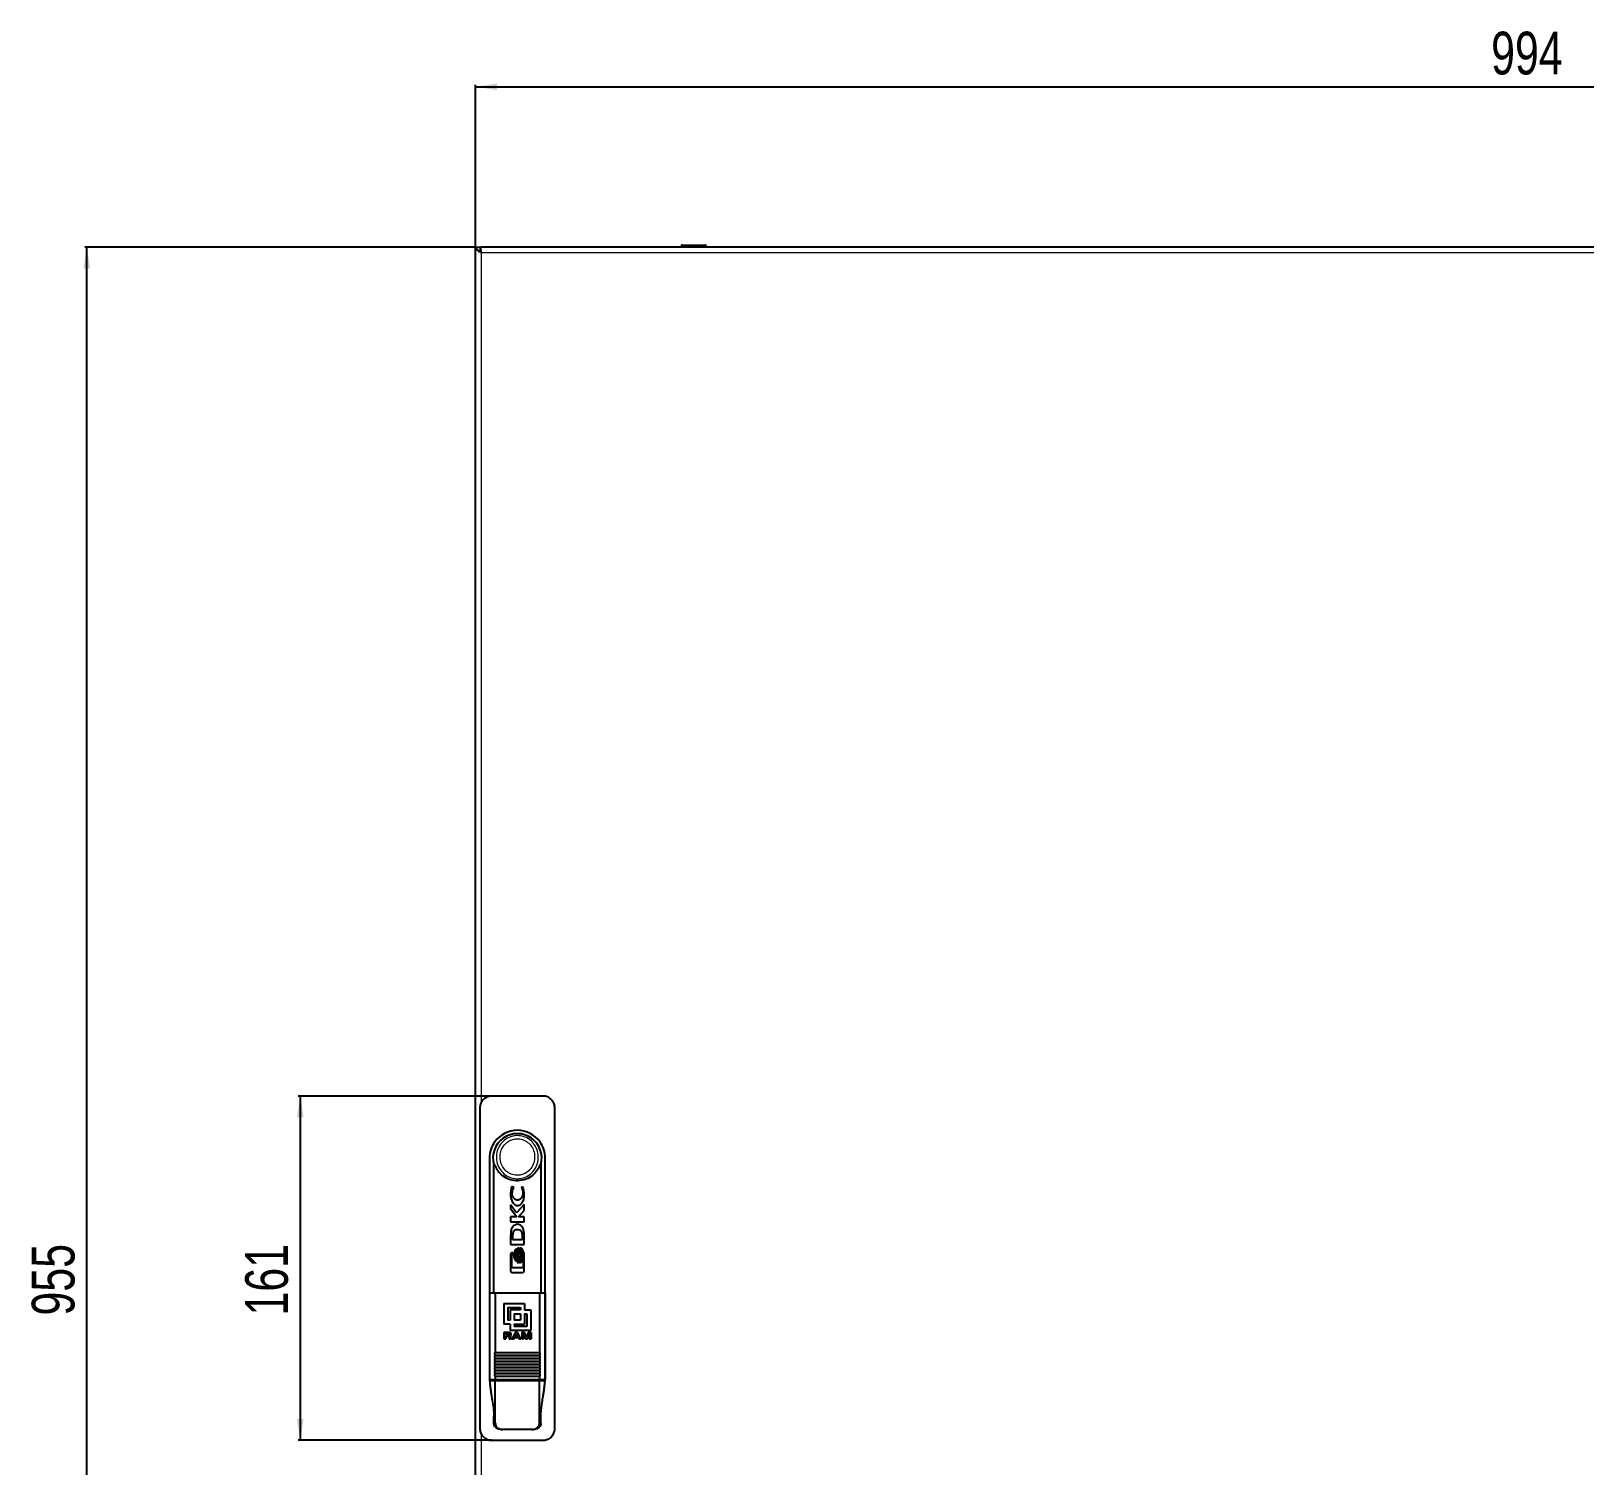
# Model space of a CAD drawing. Header units: millimetres. Extents: x -842 to 1891, y -262 to 1017.
# Drawn here: x -842 to -115, y 267 to 938 of the extents above; entities that cross this region are included whole.
import ezdxf

# ---------------------------------------------------------------- set-up
doc = ezdxf.new("R2010")
doc.units = ezdxf.units.MM
doc.layers.add('FORMAT', color=7, linetype='Continuous')
doc.styles.add('SLDTEXTSTYLE0', font='TXT', dxfattribs={"width": 0.75})
doc.dimstyles.new('SLDDIMSTYLE0', dxfattribs={"dimtxt": 20, "dimasz": 10, "dimexe": 0, "dimexo": 0.0625, "dimgap": 5, "dimtad": 2, "dimdec": 1, "dimrnd": 1e-09, "dimzin": 12, "dimdsep": 46, "dimtxsty": 'SLDTEXTSTYLE0', "dimsah": 1, "dimcen": 0.09, "dimadec": 0, "dimazin": 3, "dimtfac": 1, "dimtofl": 0, "dimtmove": 0, "dimatfit": 3, "dimfxl": 0, "dimfrac": 2, "dimtolj": 1, "dimtzin": 12, "dimarcsym": 0})

# ---------------------------------------------------------------- blocks, each defined once
blk = doc.blocks.new('_D')
at = {"layer": 'FORMAT'}
for p, q in [((-633.92, 837.3), (-633.92, 913.29)), ((-633.92, 912.29), (360.08, 912.29)), ((360.08, 837.3), (360.08, 913.29))]:
    blk.add_line(p, q, dxfattribs=at)
for points in [[(-633.92, 912.29), (-623.92, 910.76), (-623.92, 913.83)], [(360.08, 912.29), (350.08, 913.83), (350.08, 910.76)]]:
    blk.add_solid(points, dxfattribs=at)
at = {"layer": 'FORMAT', "insert": (-159.08, 938.08), "char_height": 20, "attachment_point": 1, "style": 'SLDTEXTSTYLE0'}
blk.add_mtext('994', dxfattribs=at)
blk = doc.blocks.new('_D_1')
at = {"layer": 'FORMAT'}
for p, q in [((-633.93, 837.29), (-816.72, 837.29)), ((-815.72, -117.71), (-815.72, 837.29)), ((-633.93, -117.71), (-816.72, -117.71))]:
    blk.add_line(p, q, dxfattribs=at)
for points in [[(-815.72, 837.29), (-817.26, 827.29), (-814.18, 827.29)], [(-815.72, -117.71), (-814.18, -107.71), (-817.26, -107.71)]]:
    blk.add_solid(points, dxfattribs=at)
at = {"layer": 'FORMAT', "insert": (-841.5, 337.63), "char_height": 20, "attachment_point": 1, "rotation": 90, "style": 'SLDTEXTSTYLE0'}
blk.add_mtext('955', dxfattribs=at)
blk = doc.blocks.new('_D_2')
at = {"layer": 'FORMAT'}
for p, q in [((-626.43, 440.29), (-716.92, 440.29)), ((-715.92, 440.29), (-715.92, 279.29)), ((-626.43, 279.29), (-716.92, 279.29))]:
    blk.add_line(p, q, dxfattribs=at)
for points in [[(-715.92, 440.29), (-717.46, 430.29), (-714.38, 430.29)], [(-715.92, 279.29), (-714.38, 289.29), (-717.46, 289.29)]]:
    blk.add_solid(points, dxfattribs=at)
at = {"layer": 'FORMAT', "insert": (-741.7, 337.63), "char_height": 20, "attachment_point": 1, "rotation": 90, "style": 'SLDTEXTSTYLE0'}
blk.add_mtext('161', dxfattribs=at)

msp = doc.modelspace()

# ---------------------------------------------------------------- linework, layer by layer
at = {"color": 7, "linetype": 'Continuous', "lineweight": 25}
for p, q in [((-633.92, 837.29), (-631.92, 837.29)), ((-633.92, -117.71), (-633.92, 837.29)), ((-631.62, 835.57), (-631.62, 837.29)), ((357.78, 837.29), (-631.62, 837.29)), ((-537.67, 838.04), (-537.67, 837.29)), ((-537.42, 838.29), (-526.42, 838.29)), ((-526.17, 837.29), (-526.17, 838.04)), ((-602.42, 440.29), (-626.42, 440.29)), ((-631.92, 434.79), (-631.92, 284.79)), ((-596.92, 284.79), (-596.92, 434.79)), ((-627.42, 411.29), (-627.42, 308.29)), ((-625.42, 348.29), (-625.42, 408.29)), ((-625.42, 408.29), (-625.41, 408.29)), ((-603.42, 408.29), (-603.42, 348.29)), ((-603.42, 408.29), (-603.42, 408.29)), ((-601.42, 308.29), (-601.42, 411.29)), ((-617.12, 397.97), (-617.64, 394.81)), ((-616.03, 397.59), (-617.12, 397.97)), ((-616.03, 397.3), (-616.03, 397.59)), ((-611.63, 397.57), (-612.43, 397.85)), ((-612.43, 397.85), (-612.43, 397.62)), ((-611.19, 394.79), (-611.63, 397.57)), ((-614.77, 385.63), (-617.56, 389.42)), ((-617.56, 389.42), (-617.56, 387.73)), ((-617.56, 387.73), (-614.61, 383.74)), ((-611.27, 389.51), (-614.77, 385.63)), ((-613.91, 383.74), (-611.27, 386.77)), ((-611.27, 386.77), (-611.27, 389.51)), ((-614.61, 383.74), (-617.56, 383.74)), ((-617.56, 383.74), (-617.56, 381.51)), ((-617.56, 381.51), (-611.27, 381.51)), ((-611.27, 383.74), (-613.91, 383.74)), ((-611.27, 381.51), (-611.27, 383.74)), ((-617.56, 375.11), (-617.56, 370.88)), ((-617.56, 370.88), (-611.27, 370.88)), ((-616.6, 375.77), (-616.69, 374.8)), ((-616.69, 374.8), (-616.69, 373.24)), ((-616.69, 373.24), (-612.05, 373.24)), ((-612.05, 373.24), (-612.05, 374.66)), ((-611.3, 375.93), (-611.47, 377.55)), ((-611.27, 374.93), (-611.3, 375.93)), ((-611.27, 374.91), (-611.27, 374.93)), ((-611.27, 374.89), (-611.27, 374.91)), ((-611.27, 370.88), (-611.27, 374.89)), ((-617.56, 366.29), (-617.56, 358.44)), ((-617.05, 359.91), (-617.05, 366.15)), ((-617.05, 366.15), (-616.47, 366.15)), ((-616.47, 366.94), (-616.9, 366.94)), ((-616.47, 366.15), (-616.47, 366.94)), ((-614.46, 368.65), (-614.69, 368.79)), ((-613.72, 369.17), (-614.39, 369.17)), ((-614.33, 363.23), (-614.08, 363.5)), ((-614.08, 368.24), (-614.32, 368.53)), ((-613.98, 365.87), (-613.7, 367.43)), ((-613.7, 364.3), (-613.98, 365.87)), ((-613.7, 367.43), (-613.93, 368)), ((-613.93, 363.74), (-613.7, 364.3)), ((-612.63, 369.17), (-613.32, 369.17)), ((-611.76, 363.59), (-611.76, 359.91)), ((-611.27, 358.44), (-611.27, 366.29)), ((-611.76, 359.91), (-617.05, 359.91)), ((-616.9, 357.79), (-611.93, 357.79)), ((-614.74, 362.98), (-614.48, 363.11)), ((-614.54, 362.51), (-613.87, 362.51)), ((-613.47, 362.51), (-612.78, 362.51)), ((-627.38, 348.29), (-627.38, 307.79)), ((-627.38, 348.29), (-624.76, 348.29)), ((-624.76, 348.29), (-604.07, 348.29)), ((-624.76, 348.29), (-624.76, 320.29)), ((-620.76, 343.29), (-611, 343.29)), ((-620.76, 343.29), (-620.76, 333.53)), ((-611, 343.29), (-611, 340.37)), ((-604.07, 348.29), (-604.07, 320.29)), ((-604.07, 348.29), (-601.45, 348.29)), ((-601.45, 348.29), (-601.45, 307.79)), ((-618.81, 341.34), (-618.81, 335.49)), ((-618.81, 341.34), (-612.95, 341.34)), ((-617.83, 335.49), (-618.81, 335.49)), ((-617.83, 340.37), (-617.83, 335.49)), ((-612.95, 340.37), (-617.83, 340.37)), ((-615.88, 338.41), (-615.88, 335.49)), ((-615.88, 338.41), (-612.95, 338.41)), ((-612.95, 335.49), (-615.88, 335.49)), ((-612.95, 341.34), (-612.95, 340.37)), ((-612.95, 338.41), (-612.95, 335.49)), ((-611, 340.37), (-608.07, 340.37)), ((-611, 338.41), (-611, 333.53)), ((-611, 338.41), (-610.02, 338.41)), ((-610.02, 338.41), (-610.02, 332.56)), ((-608.07, 340.37), (-608.07, 330.61)), ((-617.83, 333.53), (-620.76, 333.53)), ((-618.69, 329.73), (-620.76, 329.73)), ((-620.76, 329.73), (-620.76, 326.76)), ((-619.88, 329.24), (-619.88, 328.44)), ((-619.88, 329.24), (-618.81, 329.24)), ((-618.85, 328.44), (-619.88, 328.44)), ((-619.88, 327.94), (-619.88, 326.76)), ((-619.88, 327.94), (-618.95, 327.94)), ((-618.32, 327.46), (-618.31, 327.14)), ((-617.83, 333.53), (-617.83, 330.61)), ((-608.07, 330.61), (-617.83, 330.61)), ((-617.39, 327.2), (-617.41, 327.56)), ((-617.39, 327.2), (-617.39, 327.19)), ((-615.38, 329.73), (-616.91, 326.76)), ((-615.98, 326.76), (-615.69, 327.37)), ((-615.88, 333.53), (-615.88, 332.56)), ((-615.88, 333.53), (-611, 333.53)), ((-610.02, 332.56), (-615.88, 332.56)), ((-615.69, 327.37), (-614.02, 327.37)), ((-615.46, 327.87), (-614.86, 329.14)), ((-614.26, 327.87), (-615.46, 327.87)), ((-614.35, 329.73), (-615.38, 329.73)), ((-614.86, 329.14), (-614.26, 327.87)), ((-612.8, 326.76), (-614.35, 329.73)), ((-614.02, 327.37), (-613.73, 326.76)), ((-611.03, 329.73), (-612.34, 329.73)), ((-612.34, 329.73), (-612.34, 326.76)), ((-611.5, 329.16), (-611.5, 326.76)), ((-611.5, 329.16), (-610.63, 326.76)), ((-610.18, 327.47), (-611.03, 329.73)), ((-609.33, 329.73), (-610.18, 327.47)), ((-609.72, 326.76), (-608.84, 329.16)), ((-608, 329.73), (-609.33, 329.73)), ((-608.84, 329.16), (-608.84, 326.76)), ((-608, 329.73), (-608, 326.76)), ((-625.02, 320.19), (-624.81, 320.19)), ((-604.02, 320.19), (-624.81, 320.19)), ((-620.76, 326.76), (-619.88, 326.76)), ((-618.18, 326.76), (-617.22, 326.76)), ((-617.22, 326.86), (-617.22, 326.76)), ((-616.91, 326.76), (-615.98, 326.76)), ((-613.73, 326.76), (-612.8, 326.76)), ((-612.34, 326.76), (-611.5, 326.76)), ((-610.63, 326.76), (-609.72, 326.76)), ((-608.84, 326.76), (-608, 326.76)), ((-604.02, 320.19), (-603.82, 320.19)), ((-604.02, 318.79), (-624.81, 318.79)), ((-604.02, 317.39), (-624.81, 317.39)), ((-604.02, 315.99), (-624.81, 315.99)), ((-604.02, 314.59), (-624.81, 314.59)), ((-604.02, 313.19), (-624.81, 313.19)), ((-627.38, 307.79), (-624.76, 307.79)), ((-627.38, 307.29), (-624.76, 307.29)), ((-625.42, 307.29), (-625.42, 307.79)), ((-604.02, 311.79), (-624.81, 311.79)), ((-604.02, 310.39), (-624.81, 310.39)), ((-624.76, 309.09), (-624.76, 307.79)), ((-624.76, 307.79), (-604.07, 307.79)), ((-624.76, 287.29), (-624.76, 307.29)), ((-624.76, 307.29), (-604.07, 307.29)), ((-604.07, 309.09), (-604.07, 307.79)), ((-604.07, 307.79), (-601.45, 307.79)), ((-604.07, 287.29), (-604.07, 307.29)), ((-604.07, 307.29), (-601.45, 307.29)), ((-603.42, 307.79), (-603.42, 307.29)), ((-625.38, 287.29), (-625.38, 290.38)), ((-621.14, 284.29), (-622.08, 284.29)), ((-607.69, 284.29), (-621.14, 284.29)), ((-606.75, 284.29), (-607.69, 284.29)), ((-603.46, 287.29), (-603.46, 290.38)), ((-626.42, 279.29), (-602.42, 279.29))]:
    msp.add_line(p, q, dxfattribs=at)
at = {"color": 8, "linetype": 'Continuous', "lineweight": 18}
for p, q in [((-526.17, 838.04), (-537.67, 838.04)), ((-631.32, 834.69), (-631.32, 437.25)), ((357.48, 834.69), (-631.32, 834.69)), ((-624.76, 320.29), (-604.07, 320.29)), ((-625.38, 287.29), (-624.76, 287.29)), ((-604.07, 287.29), (-603.46, 287.29)), ((-631.32, 282.33), (-631.32, -115.11))]:
    msp.add_line(p, q, dxfattribs=at)
at = {"color": 7, "linetype": 'Continuous', "lineweight": 25}
for centre, radius, start, end in [((-537.42, 838.04), 0.25, 90, 180), ((-526.42, 838.04), 0.25, 0, 90), ((-614.42, 411.29), 11.4, 344.74488, 195.25752), ((-614.42, 411.29), 13, 35.39435, 144.60565), ((-614.42, 411.29), 13, 144.60565, 180), ((-614.42, 411.29), 13, 0, 35.39435), ((-614.42, 308.29), 13, 180, 184.41172), ((-614.42, 308.29), 13, 355.58829, 0)]:
    msp.add_arc(centre, radius, start, end, dxfattribs=at)
for points, knots in [([(-633.92, 837.29), (-633.92, 837.19), (-633.9, 837.08), (-633.83, 836.86), (-633.78, 836.75), (-633.65, 836.53), (-633.57, 836.43), (-633.38, 836.21), (-633.27, 836.1), (-633.03, 835.88), (-632.9, 835.78), (-632.62, 835.56), (-632.47, 835.45), (-631.99, 835.13), (-631.66, 834.91), (-631.32, 834.69)], [0, 0, 0, 0, 0.125, 0.125, 0.25, 0.25, 0.375, 0.375, 0.5, 0.5, 0.625, 0.625, 0.75, 0.75, 1, 1, 1, 1]), ([(-631.92, 837.29), (-631.92, 836.86), (-631.85, 836.43), (-631.63, 835.56), (-631.47, 835.13), (-631.32, 834.69)], [0, 0, 0, 0, 0.5, 0.5, 1, 1, 1, 1]), ([(-631.32, 834.69), (-631.34, 835.04), (-631.37, 835.38), (-631.42, 836), (-631.44, 836.29), (-631.49, 836.77), (-631.52, 836.97), (-631.57, 837.23), (-631.59, 837.29), (-631.62, 837.29)], [0, 0, 0, 0, 0.25, 0.25, 0.5, 0.5, 0.75, 0.75, 1, 1, 1, 1]), ([(-626.42, 440.29), (-626.72, 440.28), (-627.34, 440.25), (-628.24, 440.01), (-629.09, 439.63), (-629.86, 439.12), (-630.54, 438.47), (-631.1, 437.73), (-631.53, 436.9), (-631.77, 436.11), (-631.9, 435.4), (-631.91, 435), (-631.92, 434.79)], [0, 0, 0, 0, 0.105843, 0.214755, 0.320598, 0.429511, 0.535354, 0.644266, 0.750109, 0.859021, 0.929078, 1, 1, 1, 1]), ([(-596.92, 434.79), (-596.98, 435.41), (-597.1, 436.65), (-598.05, 438.3), (-599.44, 439.54), (-600.99, 440.2), (-602.01, 440.27), (-602.42, 440.29)], [0, 0, 0, 0, 0.21469, 0.42938, 0.644073, 0.858767, 1, 1, 1, 1]), ([(-603.42, 408.29), (-603.49, 408.15), (-603.59, 407.96), (-603.78, 408.01), (-603.83, 408.08), (-603.86, 408.07), (-603.89, 408.03), (-603.97, 407.89), (-604.23, 407.29), (-604.9, 405.78), (-606.57, 403.62), (-609.43, 401.6), (-613.03, 400.54), (-616.83, 400.71), (-620.38, 402.11), (-622.92, 404.34), (-624.25, 406.41), (-624.74, 407.63), (-624.93, 408.01), (-624.96, 408.05), (-624.99, 408.08), (-625.02, 408.06), (-625.1, 407.99), (-625.27, 407.96), (-625.36, 408.17), (-625.41, 408.29)], [0, 0, 0, 0, 0.060692, 0.080559, 0.084233, 0.085855, 0.088471, 0.091889, 0.103809, 0.149034, 0.239401, 0.348151, 0.458941, 0.571184, 0.683835, 0.795847, 0.869755, 0.906685, 0.910125, 0.912835, 0.914679, 0.916548, 0.924403, 0.955953, 1, 1, 1, 1]), ([(-617.64, 394.81), (-617.62, 394.22), (-617.56, 393.04), (-617.06, 391.34), (-616.32, 390.02), (-615.5, 389.37), (-614.94, 389.14), (-614.65, 389.12), (-614.5, 389.11)], [0, 0, 0, 0, 0.250282, 0.499393, 0.748791, 0.874699, 0.937286, 1, 1, 1, 1]), ([(-616.82, 394.87), (-616.79, 395.31), (-616.73, 396.19), (-616.26, 396.93), (-616.03, 397.3)], [0, 0, 0, 0, 0.500963, 1, 1, 1, 1]), ([(-614.35, 391.61), (-614.54, 391.63), (-614.91, 391.66), (-615.42, 391.92), (-615.86, 392.28), (-616.34, 392.86), (-616.74, 393.74), (-616.79, 394.49), (-616.82, 394.87)], [0, 0, 0, 0, 0.124416, 0.248357, 0.373982, 0.500169, 0.7494, 1, 1, 1, 1]), ([(-614.5, 389.11), (-614.19, 389.13), (-613.57, 389.19), (-612.75, 389.65), (-612.14, 390.35), (-611.58, 391.45), (-611.24, 392.96), (-611.21, 394.18), (-611.19, 394.79)], [0, 0, 0, 0, 0.125262, 0.250124, 0.375384, 0.500707, 0.750322, 1, 1, 1, 1]), ([(-611.88, 394.87), (-611.9, 394.49), (-611.96, 393.74), (-612.36, 392.87), (-612.82, 392.28), (-613.26, 391.92), (-613.78, 391.66), (-614.16, 391.63), (-614.35, 391.61)], [0, 0, 0, 0, 0.249965, 0.497821, 0.623014, 0.748581, 0.874284, 1, 1, 1, 1]), ([(-612.43, 397.62), (-612.27, 397.18), (-611.93, 396.29), (-611.89, 395.34), (-611.88, 394.87)], [0, 0, 0, 0, 0.500084, 1, 1, 1, 1]), ([(-616.91, 378.64), (-617.04, 378.37), (-617.3, 377.82), (-617.5, 376.62), (-617.53, 375.71), (-617.56, 375.11)], [0, 0, 0, 0, 0.249362, 0.499672, 1, 1, 1, 1]), ([(-611.47, 377.55), (-611.56, 377.85), (-611.74, 378.45), (-612.25, 379.24), (-612.94, 379.88), (-613.8, 380.28), (-614.75, 380.33), (-615.64, 380.02), (-616.38, 379.42), (-616.73, 378.9), (-616.91, 378.64)], [0, 0, 0, 0, 0.125557, 0.25014, 0.375477, 0.500068, 0.624419, 0.749377, 0.874071, 1, 1, 1, 1]), ([(-614.4, 377.79), (-614.68, 377.78), (-615.11, 377.77), (-615.65, 377.59), (-616, 377.35), (-616.24, 376.99), (-616.46, 376.47), (-616.54, 376.05), (-616.6, 375.77)], [0, 0, 0, 0, 0.249432, 0.37514, 0.499356, 0.623458, 0.749245, 1, 1, 1, 1]), ([(-612.05, 374.66), (-612.06, 375.04), (-612.08, 375.79), (-612.28, 376.74), (-612.76, 377.34), (-613.43, 377.74), (-614.01, 377.77), (-614.4, 377.79)], [0, 0, 0, 0, 0.248427, 0.497372, 0.622903, 0.74851, 1, 1, 1, 1]), ([(-616.9, 366.94), (-616.99, 366.93), (-617.16, 366.91), (-617.38, 366.76), (-617.5, 366.58), (-617.55, 366.42), (-617.56, 366.33), (-617.56, 366.29)], [0, 0, 0, 0, 0.249445, 0.498999, 0.74851, 0.873859, 1, 1, 1, 1]), ([(-614.69, 368.79), (-614.82, 368.73), (-615.07, 368.61), (-615.49, 368.19), (-615.84, 367.56), (-616.09, 366.73), (-616.12, 366.16), (-616.13, 365.87)], [0, 0, 0, 0, 0.1246, 0.248977, 0.500405, 0.749333, 1, 1, 1, 1]), ([(-616.13, 365.87), (-616.12, 365.59), (-616.1, 365.03), (-615.85, 364.21), (-615.51, 363.59), (-615.12, 363.17), (-614.87, 363.04), (-614.74, 362.98)], [0, 0, 0, 0, 0.2487307, 0.4973773, 0.750528, 0.8752331, 1, 1, 1, 1]), ([(-615.62, 365.87), (-615.58, 366.39), (-615.5, 367.17), (-615.05, 368.13), (-614.65, 368.48), (-614.46, 368.65)], [0, 0, 0, 0, 0.4989654, 0.749922, 1, 1, 1, 1]), ([(-614.48, 363.11), (-614.67, 363.28), (-615.06, 363.63), (-615.5, 364.59), (-615.58, 365.36), (-615.62, 365.87)], [0, 0, 0, 0, 0.249575, 0.500842, 1, 1, 1, 1]), ([(-614.32, 368.53), (-614.49, 368.35), (-614.82, 368), (-615.22, 367.09), (-615.28, 366.36), (-615.32, 365.87)], [0, 0, 0, 0, 0.2501927, 0.5001584, 1, 1, 1, 1]), ([(-615.32, 365.87), (-615.28, 365.39), (-615.22, 364.66), (-614.83, 363.76), (-614.49, 363.41), (-614.33, 363.23)], [0, 0, 0, 0, 0.499584, 0.749527, 1, 1, 1, 1]), ([(-614.81, 365.87), (-614.78, 366.3), (-614.74, 366.93), (-614.44, 367.73), (-614.2, 368.07), (-614.08, 368.24)], [0, 0, 0, 0, 0.50146, 0.750257, 1, 1, 1, 1]), ([(-614.08, 363.5), (-614.2, 363.68), (-614.44, 364.02), (-614.73, 364.82), (-614.78, 365.45), (-614.81, 365.87)], [0, 0, 0, 0, 0.2508953, 0.500775, 1, 1, 1, 1]), ([(-613.05, 365.87), (-613.1, 365.23), (-613.17, 364.26), (-613.69, 363.24), (-614.11, 362.73), (-614.4, 362.58), (-614.54, 362.51)], [0, 0, 0, 0, 0.497146, 0.748374, 0.87465, 1, 1, 1, 1]), ([(-613.93, 368), (-614.1, 367.66), (-614.43, 366.99), (-614.47, 366.25), (-614.49, 365.87)], [0, 0, 0, 0, 0.498433, 1, 1, 1, 1]), ([(-614.49, 365.87), (-614.47, 365.5), (-614.43, 364.75), (-614.1, 364.08), (-613.93, 363.74)], [0, 0, 0, 0, 0.501471, 1, 1, 1, 1]), ([(-614.39, 369.17), (-614.26, 369.08), (-614, 368.91), (-613.63, 368.41), (-613.16, 367.42), (-613.09, 366.49), (-613.05, 365.87)], [0, 0, 0, 0, 0.1256783, 0.2511395, 0.5015899, 1, 1, 1, 1]), ([(-613.87, 362.51), (-613.72, 362.58), (-613.43, 362.73), (-613.01, 363.23), (-612.5, 364.25), (-612.42, 365.22), (-612.37, 365.87)], [0, 0, 0, 0, 0.125292, 0.251009, 0.501049, 1, 1, 1, 1]), ([(-612.37, 365.87), (-612.42, 366.49), (-612.49, 367.42), (-612.95, 368.4), (-613.33, 368.91), (-613.59, 369.08), (-613.72, 369.17)], [0, 0, 0, 0, 0.496168, 0.747703, 0.874111, 1, 1, 1, 1]), ([(-611.98, 365.87), (-612.03, 365.23), (-612.1, 364.26), (-612.62, 363.24), (-613.04, 362.73), (-613.33, 362.58), (-613.47, 362.51)], [0, 0, 0, 0, 0.497154, 0.74838, 0.874653, 1, 1, 1, 1]), ([(-613.32, 369.17), (-613.19, 369.08), (-612.94, 368.91), (-612.56, 368.41), (-612.09, 367.42), (-612.03, 366.49), (-611.98, 365.87)], [0, 0, 0, 0, 0.125677, 0.251137, 0.501585, 1, 1, 1, 1]), ([(-612.78, 362.51), (-612.66, 362.56), (-612.44, 362.67), (-612.07, 363.03), (-611.88, 363.36), (-611.76, 363.59)], [0, 0, 0, 0, 0.248111, 0.495863, 1, 1, 1, 1]), ([(-611.27, 366.29), (-611.29, 366.56), (-611.34, 367.11), (-611.64, 367.88), (-611.96, 368.48), (-612.29, 368.93), (-612.51, 369.09), (-612.63, 369.17)], [0, 0, 0, 0, 0.249822, 0.49931, 0.748741, 0.874879, 1, 1, 1, 1]), ([(-617.56, 358.44), (-617.56, 358.4), (-617.55, 358.32), (-617.5, 358.15), (-617.38, 357.97), (-617.16, 357.82), (-616.99, 357.8), (-616.9, 357.79)], [0, 0, 0, 0, 0.125388, 0.250591, 0.500192, 0.749805, 1, 1, 1, 1]), ([(-611.93, 357.79), (-611.84, 357.8), (-611.67, 357.82), (-611.46, 357.97), (-611.33, 358.15), (-611.28, 358.32), (-611.27, 358.4), (-611.27, 358.44)], [0, 0, 0, 0, 0.249437, 0.498997, 0.748516, 0.87386, 1, 1, 1, 1]), ([(-618.95, 327.94), (-618.84, 327.94), (-618.69, 327.94), (-618.51, 327.88), (-618.42, 327.81), (-618.36, 327.71), (-618.33, 327.59), (-618.32, 327.5), (-618.32, 327.46)], [0, 0, 0, 0, 0.362307, 0.499762, 0.603895, 0.707751, 0.888159, 1, 1, 1, 1]), ([(-618.17, 328.84), (-618.17, 328.79), (-618.18, 328.72), (-618.23, 328.62), (-618.32, 328.53), (-618.53, 328.45), (-618.72, 328.44), (-618.85, 328.44)], [0, 0, 0, 0, 0.144848, 0.259554, 0.374146, 0.548842, 1, 1, 1, 1]), ([(-618.81, 329.24), (-618.68, 329.23), (-618.49, 329.23), (-618.3, 329.12), (-618.21, 329.03), (-618.17, 328.93), (-618.17, 328.87), (-618.17, 328.84)], [0, 0, 0, 0, 0.464779, 0.639498, 0.766783, 0.894486, 1, 1, 1, 1]), ([(-617.29, 328.9), (-617.3, 328.99), (-617.31, 329.15), (-617.43, 329.36), (-617.62, 329.53), (-618.04, 329.71), (-618.42, 329.72), (-618.69, 329.73)], [0, 0, 0, 0, 0.149141, 0.264134, 0.378852, 0.560232, 1, 1, 1, 1]), ([(-618.31, 327.14), (-618.3, 327.11), (-618.3, 327.04), (-618.27, 326.92), (-618.23, 326.82), (-618.18, 326.77), (-618.18, 326.76)], [0, 0, 0, 0, 0.2561394, 0.5126978, 0.9190221, 1, 1, 1, 1]), ([(-617.93, 328.2), (-617.82, 328.23), (-617.64, 328.29), (-617.43, 328.46), (-617.32, 328.65), (-617.29, 328.8), (-617.29, 328.88), (-617.29, 328.9)], [0, 0, 0, 0, 0.331473, 0.546481, 0.762526, 0.960277, 1, 1, 1, 1]), ([(-617.41, 327.56), (-617.42, 327.66), (-617.43, 327.82), (-617.54, 328.01), (-617.7, 328.14), (-617.84, 328.18), (-617.93, 328.2)], [0, 0, 0, 0, 0.336422, 0.52346, 0.710673, 1, 1, 1, 1]), ([(-617.22, 326.86), (-617.24, 326.87), (-617.29, 326.89), (-617.35, 326.97), (-617.38, 327.07), (-617.39, 327.15), (-617.39, 327.19)], [0, 0, 0, 0, 0.20263, 0.420406, 0.728008, 1, 1, 1, 1]), ([(-624.76, 318.89), (-624.8, 319.11), (-624.87, 319.44), (-624.95, 319.87), (-625, 320.09), (-625.02, 320.19)], [0, 0, 0, 0, 0.499993, 0.749996, 1, 1, 1, 1]), ([(-624.81, 320.19), (-624.8, 320.2), (-624.79, 320.2), (-624.77, 320.22), (-624.76, 320.25), (-624.76, 320.28), (-624.76, 320.29), (-624.76, 320.29)], [0, 0, 0, 0, 0.295691, 0.568687, 0.759853, 0.951912, 1, 1, 1, 1]), ([(-604.07, 320.29), (-604.07, 320.28), (-604.07, 320.27), (-604.06, 320.24), (-604.05, 320.22), (-604.04, 320.2), (-604.03, 320.2), (-604.02, 320.19)], [0, 0, 0, 0, 0.1717087, 0.3429843, 0.5250053, 0.735802, 1, 1, 1, 1]), ([(-603.82, 320.19), (-603.84, 320.09), (-603.89, 319.82), (-603.97, 319.38), (-604.04, 319.06), (-604.07, 318.89)], [0, 0, 0, 0, 0.249996, 0.624995, 1, 1, 1, 1]), ([(-624.76, 317.49), (-624.8, 317.71), (-624.87, 318.04), (-624.95, 318.47), (-625, 318.69), (-625.02, 318.79)], [0, 0, 0, 0, 0.499993, 0.749996, 1, 1, 1, 1]), ([(-624.76, 316.09), (-624.8, 316.31), (-624.87, 316.64), (-624.95, 317.07), (-625, 317.29), (-625.02, 317.39)], [0, 0, 0, 0, 0.499993, 0.749996, 1, 1, 1, 1]), ([(-624.76, 314.69), (-624.8, 314.91), (-624.87, 315.24), (-624.95, 315.67), (-625, 315.89), (-625.02, 315.99)], [0, 0, 0, 0, 0.499993, 0.749996, 1, 1, 1, 1]), ([(-624.76, 313.29), (-624.8, 313.51), (-624.87, 313.84), (-624.95, 314.27), (-625, 314.49), (-625.02, 314.59)], [0, 0, 0, 0, 0.4999933, 0.7499958, 1, 1, 1, 1]), ([(-624.76, 311.89), (-624.8, 312.11), (-624.87, 312.44), (-624.95, 312.87), (-625, 313.09), (-625.02, 313.19)], [0, 0, 0, 0, 0.499993, 0.749996, 1, 1, 1, 1]), ([(-624.81, 318.79), (-624.8, 318.8), (-624.79, 318.8), (-624.77, 318.82), (-624.76, 318.85), (-624.76, 318.88), (-624.76, 318.89), (-624.76, 318.89)], [0, 0, 0, 0, 0.295691, 0.568687, 0.759853, 0.951912, 1, 1, 1, 1]), ([(-624.81, 317.39), (-624.8, 317.4), (-624.79, 317.4), (-624.77, 317.42), (-624.76, 317.45), (-624.76, 317.48), (-624.76, 317.49), (-624.76, 317.49)], [0, 0, 0, 0, 0.2956914, 0.5686867, 0.7598531, 0.9519121, 1, 1, 1, 1]), ([(-624.81, 315.99), (-624.8, 316), (-624.79, 316), (-624.77, 316.02), (-624.76, 316.05), (-624.76, 316.08), (-624.76, 316.09), (-624.76, 316.09)], [0, 0, 0, 0, 0.2956914, 0.5686867, 0.7598531, 0.9519121, 1, 1, 1, 1]), ([(-624.81, 314.59), (-624.8, 314.6), (-624.79, 314.6), (-624.77, 314.62), (-624.76, 314.65), (-624.76, 314.68), (-624.76, 314.69), (-624.76, 314.69)], [0, 0, 0, 0, 0.295691, 0.568687, 0.759853, 0.951912, 1, 1, 1, 1]), ([(-624.81, 313.19), (-624.8, 313.2), (-624.79, 313.2), (-624.77, 313.22), (-624.76, 313.25), (-624.76, 313.28), (-624.76, 313.29), (-624.76, 313.29)], [0, 0, 0, 0, 0.295691, 0.568687, 0.759853, 0.951912, 1, 1, 1, 1]), ([(-604.07, 318.89), (-606, 318.89), (-609.85, 318.89), (-616.77, 318.89), (-621.73, 318.89), (-624.76, 318.89)], [0, 0, 0, 0, 0.280051, 0.560047, 1, 1, 1, 1]), ([(-604.07, 317.49), (-606, 317.49), (-609.85, 317.49), (-616.77, 317.49), (-621.73, 317.49), (-624.76, 317.49)], [0, 0, 0, 0, 0.280051, 0.560047, 1, 1, 1, 1]), ([(-604.07, 316.09), (-606, 316.09), (-609.85, 316.09), (-616.77, 316.09), (-621.73, 316.09), (-624.76, 316.09)], [0, 0, 0, 0, 0.280051, 0.560047, 1, 1, 1, 1]), ([(-604.07, 314.69), (-606, 314.69), (-609.85, 314.69), (-616.77, 314.69), (-621.73, 314.69), (-624.76, 314.69)], [0, 0, 0, 0, 0.280051, 0.560047, 1, 1, 1, 1]), ([(-604.07, 313.29), (-606, 313.29), (-609.85, 313.29), (-616.77, 313.29), (-621.73, 313.29), (-624.76, 313.29)], [0, 0, 0, 0, 0.2800507, 0.5600468, 1, 1, 1, 1]), ([(-604.07, 318.89), (-604.07, 318.88), (-604.07, 318.87), (-604.06, 318.84), (-604.05, 318.82), (-604.04, 318.8), (-604.03, 318.8), (-604.02, 318.79)], [0, 0, 0, 0, 0.171709, 0.342984, 0.525005, 0.735802, 1, 1, 1, 1]), ([(-603.82, 318.79), (-603.84, 318.69), (-603.89, 318.42), (-603.97, 317.98), (-604.04, 317.66), (-604.07, 317.49)], [0, 0, 0, 0, 0.249996, 0.624995, 1, 1, 1, 1]), ([(-604.07, 317.49), (-604.07, 317.48), (-604.07, 317.47), (-604.06, 317.44), (-604.05, 317.42), (-604.04, 317.4), (-604.03, 317.4), (-604.02, 317.39)], [0, 0, 0, 0, 0.1717087, 0.3429843, 0.5250053, 0.735802, 1, 1, 1, 1]), ([(-603.82, 317.39), (-603.84, 317.29), (-603.89, 317.02), (-603.97, 316.58), (-604.04, 316.26), (-604.07, 316.09)], [0, 0, 0, 0, 0.249996, 0.624995, 1, 1, 1, 1]), ([(-604.07, 316.09), (-604.07, 316.08), (-604.07, 316.07), (-604.06, 316.04), (-604.05, 316.02), (-604.04, 316), (-604.03, 316), (-604.02, 315.99)], [0, 0, 0, 0, 0.171709, 0.342984, 0.525005, 0.735802, 1, 1, 1, 1]), ([(-603.82, 315.99), (-603.84, 315.89), (-603.89, 315.62), (-603.97, 315.18), (-604.04, 314.86), (-604.07, 314.69)], [0, 0, 0, 0, 0.249996, 0.6249953, 1, 1, 1, 1]), ([(-604.07, 314.69), (-604.07, 314.68), (-604.07, 314.67), (-604.06, 314.64), (-604.05, 314.62), (-604.04, 314.6), (-604.03, 314.6), (-604.02, 314.59)], [0, 0, 0, 0, 0.171709, 0.342984, 0.525005, 0.735802, 1, 1, 1, 1]), ([(-603.82, 314.59), (-603.84, 314.49), (-603.89, 314.22), (-603.97, 313.78), (-604.04, 313.46), (-604.07, 313.29)], [0, 0, 0, 0, 0.249996, 0.624995, 1, 1, 1, 1]), ([(-604.07, 313.29), (-604.07, 313.28), (-604.07, 313.27), (-604.06, 313.24), (-604.05, 313.22), (-604.04, 313.2), (-604.03, 313.2), (-604.02, 313.19)], [0, 0, 0, 0, 0.171709, 0.342984, 0.525005, 0.735802, 1, 1, 1, 1]), ([(-603.82, 313.19), (-603.84, 313.09), (-603.89, 312.82), (-603.97, 312.38), (-604.04, 312.06), (-604.07, 311.89)], [0, 0, 0, 0, 0.249996, 0.624995, 1, 1, 1, 1]), ([(-627.38, 307.29), (-627.33, 306.67), (-627.24, 305.4), (-627.02, 303.55), (-626.76, 301.67), (-626.55, 300.39), (-626.45, 299.75)], [0, 0, 0, 0, 0.249645, 0.499697, 0.749684, 1, 1, 1, 1]), ([(-624.76, 310.49), (-624.8, 310.71), (-624.87, 311.04), (-624.95, 311.47), (-625, 311.69), (-625.02, 311.79)], [0, 0, 0, 0, 0.499993, 0.749996, 1, 1, 1, 1]), ([(-624.76, 309.09), (-624.8, 309.31), (-624.87, 309.64), (-624.95, 310.07), (-625, 310.29), (-625.02, 310.39)], [0, 0, 0, 0, 0.499993, 0.749996, 1, 1, 1, 1]), ([(-624.81, 311.79), (-624.8, 311.8), (-624.79, 311.8), (-624.77, 311.82), (-624.76, 311.85), (-624.76, 311.88), (-624.76, 311.89), (-624.76, 311.89)], [0, 0, 0, 0, 0.295691, 0.568687, 0.759853, 0.951912, 1, 1, 1, 1]), ([(-624.81, 310.39), (-624.8, 310.4), (-624.79, 310.4), (-624.77, 310.42), (-624.76, 310.45), (-624.76, 310.48), (-624.76, 310.49), (-624.76, 310.49)], [0, 0, 0, 0, 0.295691, 0.568687, 0.759853, 0.951912, 1, 1, 1, 1]), ([(-604.07, 311.89), (-606, 311.89), (-609.85, 311.89), (-616.77, 311.89), (-621.73, 311.89), (-624.76, 311.89)], [0, 0, 0, 0, 0.280051, 0.560047, 1, 1, 1, 1]), ([(-604.07, 310.49), (-606, 310.49), (-609.85, 310.49), (-616.77, 310.49), (-621.73, 310.49), (-624.76, 310.49)], [0, 0, 0, 0, 0.280051, 0.560047, 1, 1, 1, 1]), ([(-604.07, 309.09), (-606, 309.09), (-609.85, 309.09), (-616.77, 309.09), (-621.73, 309.09), (-624.76, 309.09)], [0, 0, 0, 0, 0.280051, 0.560047, 1, 1, 1, 1]), ([(-604.07, 311.89), (-604.07, 311.88), (-604.07, 311.87), (-604.06, 311.84), (-604.05, 311.82), (-604.04, 311.8), (-604.03, 311.8), (-604.02, 311.79)], [0, 0, 0, 0, 0.171709, 0.342984, 0.525005, 0.735802, 1, 1, 1, 1]), ([(-603.82, 311.79), (-603.84, 311.69), (-603.89, 311.42), (-603.97, 310.98), (-604.04, 310.66), (-604.07, 310.49)], [0, 0, 0, 0, 0.249996, 0.624995, 1, 1, 1, 1]), ([(-604.07, 310.49), (-604.07, 310.48), (-604.07, 310.47), (-604.06, 310.44), (-604.05, 310.42), (-604.04, 310.4), (-604.03, 310.4), (-604.02, 310.39)], [0, 0, 0, 0, 0.171709, 0.342984, 0.525005, 0.735802, 1, 1, 1, 1]), ([(-603.82, 310.39), (-603.84, 310.29), (-603.89, 310.02), (-603.97, 309.58), (-604.04, 309.26), (-604.07, 309.09)], [0, 0, 0, 0, 0.249996, 0.624995, 1, 1, 1, 1]), ([(-602.39, 299.75), (-602.28, 300.39), (-602.08, 301.67), (-601.81, 303.55), (-601.59, 305.4), (-601.5, 306.66), (-601.45, 307.29)], [0, 0, 0, 0, 0.249412, 0.4992255, 0.7495239, 1, 1, 1, 1]), ([(-626.45, 299.75), (-626.25, 298.58), (-625.86, 296.2), (-625.43, 293), (-625.39, 291.01), (-625.38, 290.38)], [0, 0, 0, 0, 0.401015, 0.812371, 1, 1, 1, 1]), ([(-603.46, 290.38), (-603.44, 291.05), (-603.41, 292.41), (-603.18, 294.68), (-602.82, 297.15), (-602.53, 298.88), (-602.39, 299.75)], [0, 0, 0, 0, 0.200882, 0.40717, 0.701581, 1, 1, 1, 1]), ([(-631.92, 284.79), (-631.9, 284.49), (-631.87, 283.87), (-631.63, 282.97), (-631.25, 282.12), (-630.74, 281.35), (-630.09, 280.67), (-629.35, 280.11), (-628.52, 279.69), (-627.74, 279.44), (-627.03, 279.31), (-626.62, 279.3), (-626.42, 279.29)], [0, 0, 0, 0, 0.105841, 0.214751, 0.320592, 0.429503, 0.535345, 0.644257, 0.7501, 0.859012, 0.929074, 1, 1, 1, 1]), ([(-622.08, 284.29), (-622.48, 284.33), (-623.29, 284.41), (-624.34, 285.01), (-625.07, 285.89), (-625.35, 286.7), (-625.37, 287.17), (-625.38, 287.29)], [0, 0, 0, 0, 0.244194, 0.488981, 0.716656, 0.923156, 1, 1, 1, 1]), ([(-624.76, 287.29), (-624.73, 287), (-624.67, 286.41), (-624.2, 285.61), (-623.49, 284.94), (-622.5, 284.45), (-621.67, 284.3), (-621.2, 284.3), (-621.14, 284.29)], [0, 0, 0, 0, 0.169896, 0.33938, 0.519039, 0.726848, 0.970472, 1, 1, 1, 1]), ([(-607.69, 284.29), (-607.18, 284.34), (-606.26, 284.43), (-605.15, 285.07), (-604.42, 285.89), (-604.1, 286.67), (-604.08, 287.15), (-604.07, 287.29)], [0, 0, 0, 0, 0.292704, 0.526599, 0.722431, 0.919267, 1, 1, 1, 1]), ([(-603.46, 287.29), (-603.49, 286.98), (-603.55, 286.34), (-604.05, 285.49), (-604.78, 284.82), (-605.72, 284.38), (-606.41, 284.32), (-606.75, 284.29)], [0, 0, 0, 0, 0.1918411, 0.383469, 0.5809611, 0.7934617, 1, 1, 1, 1]), ([(-602.42, 279.29), (-601.8, 279.36), (-600.56, 279.48), (-598.91, 280.43), (-597.67, 281.82), (-597.01, 283.37), (-596.94, 284.39), (-596.92, 284.79)], [0, 0, 0, 0, 0.214694, 0.429388, 0.644082, 0.858775, 1, 1, 1, 1])]:
    msp.add_open_spline(points, degree=3, knots=knots, dxfattribs=at)
at = {"color": 8, "linetype": 'Continuous', "lineweight": 18}
for points, knots in [([(-614.42, 401.6), (-614.81, 401.61), (-616.28, 401.67), (-618.75, 402.45), (-621.41, 404.37), (-623.35, 407.11), (-624.33, 410.41), (-624.19, 413.9), (-622.9, 417.17), (-620.6, 419.78), (-617.93, 421.25), (-615.07, 421.87), (-612.16, 421.68), (-609.14, 420.41), (-606.69, 418.21), (-605.04, 415.28), (-604.42, 411.88), (-604.94, 408.41), (-606.59, 405.28), (-609.16, 402.95), (-611.93, 401.76), (-613.73, 401.64), (-614.42, 401.6)], [0, 0, 0, 0, 0.01915, 0.070299, 0.121827, 0.174622, 0.228963, 0.28448, 0.340377, 0.39571, 0.449678, 0.484245, 0.535714, 0.587166, 0.639036, 0.692345, 0.747141, 0.802884, 0.858699, 0.913653, 0.967076, 1, 1, 1, 1]), ([(-614.42, 403.23), (-613.85, 403.27), (-612.37, 403.37), (-610.07, 404.38), (-607.96, 406.36), (-606.6, 409), (-606.17, 411.93), (-606.68, 414.8), (-608.04, 417.28), (-610.06, 419.14), (-612.55, 420.22), (-614.96, 420.38), (-617.32, 419.85), (-619.53, 418.6), (-621.42, 416.39), (-622.48, 413.63), (-622.59, 410.68), (-621.79, 407.9), (-620.19, 405.58), (-618, 403.95), (-615.95, 403.29), (-614.74, 403.24), (-614.42, 403.23)], [0, 0, 0, 0, 0.032506, 0.085412, 0.140305, 0.196499, 0.252896, 0.308321, 0.361968, 0.413756, 0.464741, 0.515546, 0.549704, 0.603293, 0.658705, 0.7151, 0.771298, 0.826196, 0.879196, 0.930504, 0.981097, 1, 1, 1, 1])]:
    msp.add_open_spline(points, degree=3, knots=knots, dxfattribs=at)

# ---------------------------------------------------------------- dimensions: what is measured, and where the dimension line sits
at = {"layer": 'FORMAT'}
dim = msp.add_linear_dim(base=(360.08, 912.29), p1=(-633.92, 837.29), p2=(360.08, 837.29), dimstyle='SLDDIMSTYLE0', dxfattribs=at)
dim.commit()
dim.dimension.update_dxf_attribs({"geometry": '_D', "text_midpoint": (-136.92, 912.29), "dimtype": 160})
for base, p1, p2, picture, middle in [((-815.72, 837.29), (-633.92, -117.71), (-633.92, 837.29), '_D_1', (-815.72, 359.79)), ((-715.92, 279.29), (-626.42, 440.29), (-626.42, 279.29), '_D_2', (-715.92, 359.79))]:
    dim = msp.add_linear_dim(base=base, p1=p1, p2=p2, angle=90, dimstyle='SLDDIMSTYLE0', dxfattribs=at)
    dim.commit()
    dim.dimension.update_dxf_attribs({"geometry": picture, "text_midpoint": middle, "dimtype": 160})

doc.saveas('drawing.dxf')
